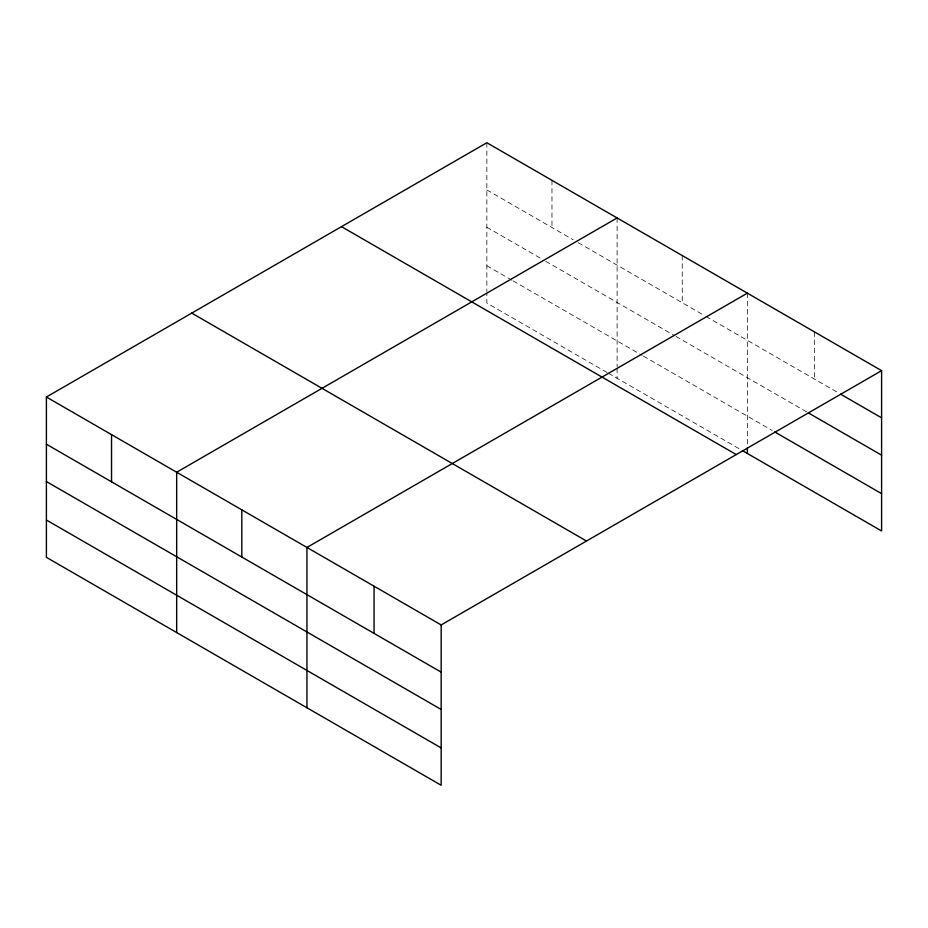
<?xml version="1.0" encoding="UTF-8"?>
<svg xmlns="http://www.w3.org/2000/svg" width="928" height="928" viewBox="0 0 928 928"><rect width="100%" height="100%" fill="white"/><g stroke="black" fill="none" stroke-linecap="round" stroke-linejoin="round"><path stroke-width="0.7" stroke-dasharray="4.64 3.48" d="M486.84 189.927L573.272 239.83M578.283 242.718L704.793 315.764M706.046 316.483L838.1 392.73M486.84 227.256L540.699 258.355M545.71 261.255L674.726 335.739M675.978 336.458L807.035 412.125M486.84 265.721L511.896 280.186M513.149 280.917L642.164 355.401M643.417 356.12L772.235 430.499M607.086 372.488L486.84 303.062L486.84 293.004M608.339 373.207L741.124 449.871M814.494 331.911L814.494 379.088M747.376 293.167L747.376 444.872M682.242 255.56L682.242 302.737M617.108 217.952L617.108 366.78M617.108 368.219L617.108 378.276M551.974 180.345L551.974 227.534M486.84 142.738L486.84 291.578"/><path stroke-width="1.39" d="M881.6 370.655L486.84 142.738L46.4 397.022L46.4 557.345L441.16 785.262L441.16 624.938L881.6 370.655L881.6 530.978L742.365 450.59M617.108 217.952L176.668 472.236L176.668 632.56M747.376 293.167L306.948 547.45L306.948 707.774M840.594 394.156L881.6 417.844M808.276 412.844L881.6 455.172M774.718 431.938L881.6 493.638M341.492 226.652L736.252 454.569M191.748 313.107L586.508 541.024M46.4 397.022L441.16 624.938M46.4 444.21L441.16 672.127M46.4 481.551L441.16 709.456M46.4 520.016L441.16 747.922M747.376 447.737L747.376 453.479M374.054 586.194L374.054 633.383M241.802 509.843L241.802 557.032M111.534 434.629L111.534 481.818"/></g></svg>
